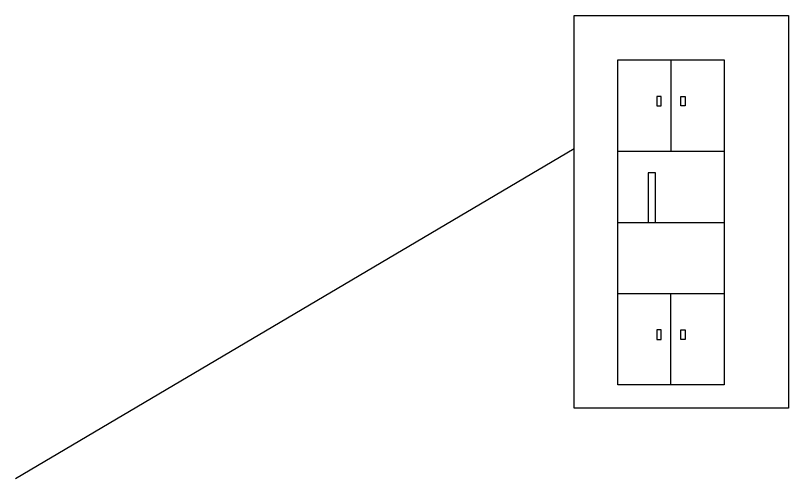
# Model space of a CAD drawing. Header units: millimetres. Extents: x -114775 to 99427, y -123028 to 12078.
# Drawn here: x -35166 to -19851, y -31528 to -22356 of the extents above; entities that cross this region are included whole.
import ezdxf

# ---------------------------------------------------------------- set-up
doc = ezdxf.new("R2010")
doc.units = ezdxf.units.MM
doc.header["$LTSCALE"] = 1000
doc.layers.add('A-Lvtry', color=5, linetype='CONTINUOUS')
doc.layers.add('S-ANNO-REVS', color=1, linetype='CONTINUOUS')

msp = doc.modelspace()

# ---------------------------------------------------------------- linework, layer by layer
at = {"layer": 'A-Lvtry'}
msp.add_xline((9869.1, -37905.3), (1, 0), dxfattribs=at)
at = {"layer": 'S-ANNO-REVS'}
for p, q in [((-22180.4, -23235.8), (-22180.4, -25050.8)), ((-35166, -31527.7), (-24098.9, -24993.8)), ((-23232.2, -26455.3), (-21128.6, -26455.3)), ((-23232.2, -27859.8), (-21128.6, -27859.8)), ((-22180.4, -29674.8), (-22180.4, -27859.8))]:
    msp.add_line(p, q, dxfattribs=at)
for p in [(50314.1, -71984.8), (50314.1, -74684.8)]:
    msp.add_xline(p, (1, 0), dxfattribs=at)
at = {"layer": 'S-ANNO-REVS', "color": 6}
msp.add_lwpolyline([(-24098.9, -22355.5), (-19851.3, -22355.5), (-19851.3, -30137), (-24098.9, -30137)], close=True, dxfattribs=at)
at = {"layer": 'S-ANNO-REVS'}
for points in [[(-23232.2, -23235.8), (-21128.6, -23235.8), (-21128.6, -29674.8), (-23232.2, -29674.8)], [(-23232.2, -23235.8), (-21128.6, -23235.8), (-21128.6, -25050.8), (-23232.2, -25050.8)], [(-22374.5, -23959.8), (-22462.2, -23959.8), (-22462.2, -24148.7), (-22374.5, -24148.7)], [(-21986.3, -23959.8), (-21898.6, -23959.8), (-21898.6, -24148.7), (-21986.3, -24148.7)], [(-22634, -26455.3), (-22489, -26455.3), (-22489, -25469.6), (-22634, -25469.6)], [(-22374.5, -28583.9), (-22462.2, -28583.9), (-22462.2, -28772.7), (-22374.5, -28772.7)], [(-21986.3, -28583.9), (-21898.6, -28583.9), (-21898.6, -28772.7), (-21986.3, -28772.7)]]:
    msp.add_lwpolyline(points, close=True, dxfattribs=at)

doc.saveas('drawing.dxf')
